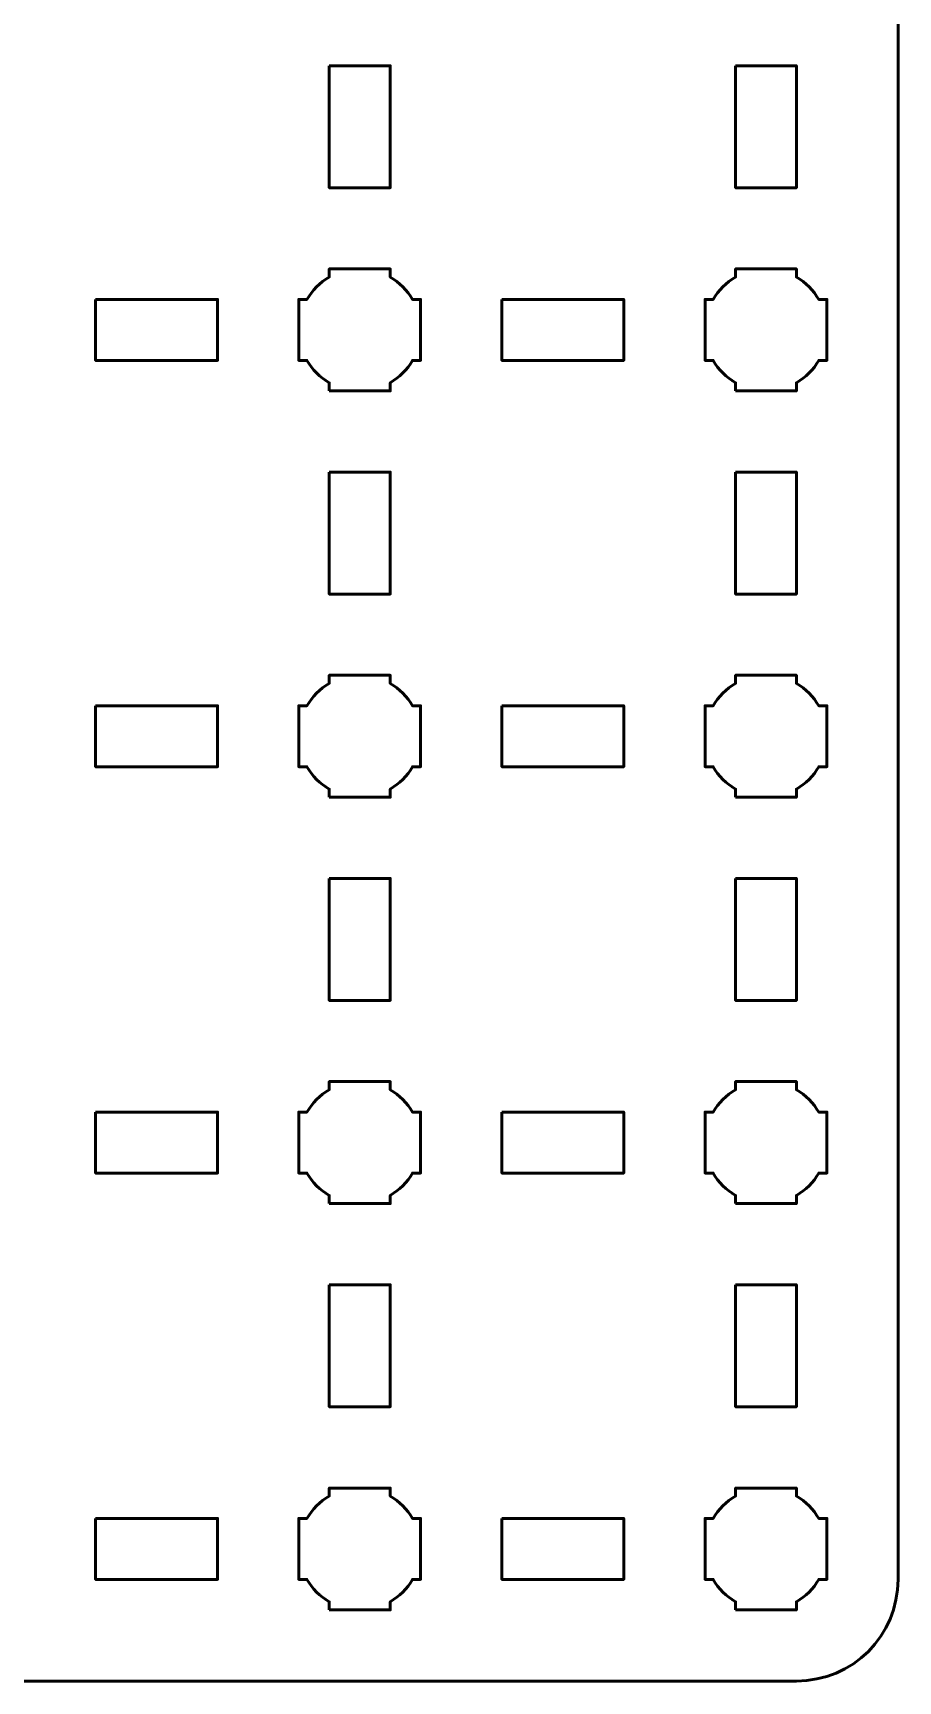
# Model space of a CAD drawing. Header units: centimetres. Extents: x -19.6 to 19.7, y -15.7 to 15.7.
# Drawn here: x 15.39 to 19.65, y -15.65 to -7.54 of the extents above; entities that cross this region are included whole.
import ezdxf

# ---------------------------------------------------------------- set-up
doc = ezdxf.new("R2010")
doc.units = ezdxf.units.CM
doc.header["$MEASUREMENT"] = 0
doc.layers.add('Layer 1', color=7, linetype='Continuous')

msp = doc.modelspace()

# ---------------------------------------------------------------- linework, layer by layer
at = {"layer": 'Layer 1', "lineweight": 53}
for points, knots in [([(-19.14991, 15.65004), (-19.14991, 15.65004), (19.15005, 15.65004), (19.15005, 15.65004), (19.15005, 15.65004), (19.42701, 15.65004), (19.65001, 15.42694), (19.65001, 15.14994), (19.65001, 15.14994), (19.65001, 15.14994), (19.65001, -15.14993), (19.65001, -15.14993), (19.65001, -15.14993), (19.65001, -15.42707), (19.42701, -15.65003), (19.15005, -15.65003), (19.15005, -15.65003), (19.15005, -15.65003), (-19.14991, -15.65003), (-19.14991, -15.65003), (-19.14991, -15.65003), (-19.42691, -15.65003), (-19.65, -15.42707), (-19.65, -15.14993), (-19.65, -15.14993), (-19.65, -15.14993), (-19.65, 15.14994), (-19.65, 15.14994), (-19.65, 15.14994), (-19.65, 15.42694), (-19.42691, 15.65004), (-19.14991, 15.65004)], [0, 0, 0, 0, 0.125, 0.125, 0.125, 0.125, 0.25, 0.25, 0.25, 0.25, 0.375, 0.375, 0.375, 0.375, 0.5, 0.5, 0.5, 0.5, 0.625, 0.625, 0.625, 0.625, 0.75, 0.75, 0.75, 0.75, 0.875, 0.875, 0.875, 0.875, 1, 1, 1, 1]), ([(16.85008, -7.70001), (16.85008, -7.70001), (17.15008, -7.70001), (17.15008, -7.70001), (17.15008, -7.70001), (17.15008, -7.70001), (17.15008, -8.30001), (17.15008, -8.30001), (17.15008, -8.30001), (17.15008, -8.30001), (16.85008, -8.30001), (16.85008, -8.30001), (16.85008, -8.30001), (16.85008, -8.30001), (16.85008, -7.70001), (16.85008, -7.70001)], [0, 0, 0, 0, 0.25, 0.25, 0.25, 0.25, 0.5, 0.5, 0.5, 0.5, 0.75, 0.75, 0.75, 0.75, 1, 1, 1, 1]), ([(18.85005, -7.70001), (18.85005, -7.70001), (19.15005, -7.70001), (19.15005, -7.70001), (19.15005, -7.70001), (19.15005, -7.70001), (19.15005, -8.30001), (19.15005, -8.30001), (19.15005, -8.30001), (19.15005, -8.30001), (18.85005, -8.30001), (18.85005, -8.30001), (18.85005, -8.30001), (18.85005, -8.30001), (18.85005, -7.70001), (18.85005, -7.70001)], [0, 0, 0, 0, 0.25, 0.25, 0.25, 0.25, 0.5, 0.5, 0.5, 0.5, 0.75, 0.75, 0.75, 0.75, 1, 1, 1, 1]), ([(16.84994, -9.29989), (16.84994, -9.29989), (16.84994, -9.25978), (16.84994, -9.25978), (16.84994, -9.25978), (16.80446, -9.23346), (16.76644, -9.19543), (16.74012, -9.14996), (16.74012, -9.14996), (16.74012, -9.14996), (16.70001, -9.14996), (16.70001, -9.14996), (16.70001, -9.14996), (16.70001, -9.14996), (16.70001, -8.99989), (16.70001, -8.99989), (16.70001, -8.99989), (16.70001, -8.99989), (16.70001, -8.84996), (16.70001, -8.84996), (16.70001, -8.84996), (16.70001, -8.84996), (16.74012, -8.84996), (16.74012, -8.84996), (16.74012, -8.84996), (16.76644, -8.80448), (16.80446, -8.76645), (16.84994, -8.74014), (16.84994, -8.74014), (16.84994, -8.74014), (16.84994, -8.69988), (16.84994, -8.69988), (16.84994, -8.69988), (16.84994, -8.69988), (17.00001, -8.69988), (17.00001, -8.69988), (17.00001, -8.69988), (17.00001, -8.69988), (17.14994, -8.69988), (17.14994, -8.69988), (17.14994, -8.69988), (17.14994, -8.69988), (17.14994, -8.74014), (17.14994, -8.74014), (17.14994, -8.74014), (17.19555, -8.76645), (17.23348, -8.80448), (17.25979, -8.84996), (17.25979, -8.84996), (17.25979, -8.84996), (17.30001, -8.84996), (17.30001, -8.84996), (17.30001, -8.84996), (17.30001, -8.84996), (17.30001, -8.99989), (17.30001, -8.99989), (17.30001, -8.99989), (17.30001, -8.99989), (17.30001, -9.14996), (17.30001, -9.14996), (17.30001, -9.14996), (17.30001, -9.14996), (17.25979, -9.14996), (17.25979, -9.14996), (17.25979, -9.14996), (17.23348, -9.19543), (17.19555, -9.23346), (17.14994, -9.25978), (17.14994, -9.25978), (17.14994, -9.25978), (17.14994, -9.29989), (17.14994, -9.29989), (17.14994, -9.29989), (17.14994, -9.29989), (17.00001, -9.29989), (17.00001, -9.29989), (17.00001, -9.29989), (17.00001, -9.29989), (16.84994, -9.29989), (16.84994, -9.29989)], [0, 0, 0, 0, 0.05, 0.05, 0.05, 0.05, 0.1, 0.1, 0.1, 0.1, 0.15, 0.15, 0.15, 0.15, 0.2, 0.2, 0.2, 0.2, 0.25, 0.25, 0.25, 0.25, 0.3, 0.3, 0.3, 0.3, 0.35, 0.35, 0.35, 0.35, 0.4, 0.4, 0.4, 0.4, 0.45, 0.45, 0.45, 0.45, 0.5, 0.5, 0.5, 0.5, 0.55, 0.55, 0.55, 0.55, 0.6, 0.6, 0.6, 0.6, 0.65, 0.65, 0.65, 0.65, 0.7, 0.7, 0.7, 0.7, 0.75, 0.75, 0.75, 0.75, 0.8, 0.8, 0.8, 0.8, 0.85, 0.85, 0.85, 0.85, 0.9, 0.9, 0.9, 0.9, 0.95, 0.95, 0.95, 0.95, 1, 1, 1, 1]), ([(18.84991, -9.29989), (18.84991, -9.29989), (18.84991, -9.25978), (18.84991, -9.25978), (18.84991, -9.25978), (18.80443, -9.23346), (18.76654, -9.19543), (18.74009, -9.14996), (18.74009, -9.14996), (18.74009, -9.14996), (18.69997, -9.14996), (18.69997, -9.14996), (18.69997, -9.14996), (18.69997, -9.14996), (18.69997, -8.99989), (18.69997, -8.99989), (18.69997, -8.99989), (18.69997, -8.99989), (18.69997, -8.84996), (18.69997, -8.84996), (18.69997, -8.84996), (18.69997, -8.84996), (18.74009, -8.84996), (18.74009, -8.84996), (18.74009, -8.84996), (18.76654, -8.80448), (18.80443, -8.76645), (18.84991, -8.74014), (18.84991, -8.74014), (18.84991, -8.74014), (18.84991, -8.69988), (18.84991, -8.69988), (18.84991, -8.69988), (18.84991, -8.69988), (18.99998, -8.69988), (18.99998, -8.69988), (18.99998, -8.69988), (18.99998, -8.69988), (19.14991, -8.69988), (19.14991, -8.69988), (19.14991, -8.69988), (19.14991, -8.69988), (19.14991, -8.74014), (19.14991, -8.74014), (19.14991, -8.74014), (19.19552, -8.76645), (19.23341, -8.80448), (19.25987, -8.84996), (19.25987, -8.84996), (19.25987, -8.84996), (19.29998, -8.84996), (19.29998, -8.84996), (19.29998, -8.84996), (19.29998, -8.84996), (19.29998, -8.99989), (19.29998, -8.99989), (19.29998, -8.99989), (19.29998, -8.99989), (19.29998, -9.14996), (19.29998, -9.14996), (19.29998, -9.14996), (19.29998, -9.14996), (19.25987, -9.14996), (19.25987, -9.14996), (19.25987, -9.14996), (19.23341, -9.19543), (19.19552, -9.23346), (19.14991, -9.25978), (19.14991, -9.25978), (19.14991, -9.25978), (19.14991, -9.29989), (19.14991, -9.29989), (19.14991, -9.29989), (19.14991, -9.29989), (18.99998, -9.29989), (18.99998, -9.29989), (18.99998, -9.29989), (18.99998, -9.29989), (18.84991, -9.29989), (18.84991, -9.29989)], [0, 0, 0, 0, 0.05, 0.05, 0.05, 0.05, 0.1, 0.1, 0.1, 0.1, 0.15, 0.15, 0.15, 0.15, 0.2, 0.2, 0.2, 0.2, 0.25, 0.25, 0.25, 0.25, 0.3, 0.3, 0.3, 0.3, 0.35, 0.35, 0.35, 0.35, 0.4, 0.4, 0.4, 0.4, 0.45, 0.45, 0.45, 0.45, 0.5, 0.5, 0.5, 0.5, 0.55, 0.55, 0.55, 0.55, 0.6, 0.6, 0.6, 0.6, 0.65, 0.65, 0.65, 0.65, 0.7, 0.7, 0.7, 0.7, 0.75, 0.75, 0.75, 0.75, 0.8, 0.8, 0.8, 0.8, 0.85, 0.85, 0.85, 0.85, 0.9, 0.9, 0.9, 0.9, 0.95, 0.95, 0.95, 0.95, 1, 1, 1, 1]), ([(15.69999, -8.84996), (15.69999, -8.84996), (16.29999, -8.84996), (16.29999, -8.84996), (16.29999, -8.84996), (16.29999, -8.84996), (16.29999, -9.14996), (16.29999, -9.14996), (16.29999, -9.14996), (16.29999, -9.14996), (15.69999, -9.14996), (15.69999, -9.14996), (15.69999, -9.14996), (15.69999, -9.14996), (15.69999, -8.84996), (15.69999, -8.84996)], [0, 0, 0, 0, 0.25, 0.25, 0.25, 0.25, 0.5, 0.5, 0.5, 0.5, 0.75, 0.75, 0.75, 0.75, 1, 1, 1, 1]), ([(17.70006, -8.84996), (17.70006, -8.84996), (18.30007, -8.84996), (18.30007, -8.84996), (18.30007, -8.84996), (18.30007, -8.84996), (18.30007, -9.14996), (18.30007, -9.14996), (18.30007, -9.14996), (18.30007, -9.14996), (17.70006, -9.14996), (17.70006, -9.14996), (17.70006, -9.14996), (17.70006, -9.14996), (17.70006, -8.84996), (17.70006, -8.84996)], [0, 0, 0, 0, 0.25, 0.25, 0.25, 0.25, 0.5, 0.5, 0.5, 0.5, 0.75, 0.75, 0.75, 0.75, 1, 1, 1, 1]), ([(16.85008, -9.70008), (16.85008, -9.70008), (17.15008, -9.70008), (17.15008, -9.70008), (17.15008, -9.70008), (17.15008, -9.70008), (17.15008, -10.30008), (17.15008, -10.30008), (17.15008, -10.30008), (17.15008, -10.30008), (16.85008, -10.30008), (16.85008, -10.30008), (16.85008, -10.30008), (16.85008, -10.30008), (16.85008, -9.70008), (16.85008, -9.70008)], [0, 0, 0, 0, 0.25, 0.25, 0.25, 0.25, 0.5, 0.5, 0.5, 0.5, 0.75, 0.75, 0.75, 0.75, 1, 1, 1, 1]), ([(18.85005, -9.70008), (18.85005, -9.70008), (19.15005, -9.70008), (19.15005, -9.70008), (19.15005, -9.70008), (19.15005, -9.70008), (19.15005, -10.30008), (19.15005, -10.30008), (19.15005, -10.30008), (19.15005, -10.30008), (18.85005, -10.30008), (18.85005, -10.30008), (18.85005, -10.30008), (18.85005, -10.30008), (18.85005, -9.70008), (18.85005, -9.70008)], [0, 0, 0, 0, 0.25, 0.25, 0.25, 0.25, 0.5, 0.5, 0.5, 0.5, 0.75, 0.75, 0.75, 0.75, 1, 1, 1, 1]), ([(16.84994, -11.29996), (16.84994, -11.29996), (16.84994, -11.25975), (16.84994, -11.25975), (16.84994, -11.25975), (16.80446, -11.23343), (16.76644, -11.19551), (16.74012, -11.14989), (16.74012, -11.14989), (16.74012, -11.14989), (16.70001, -11.14989), (16.70001, -11.14989), (16.70001, -11.14989), (16.70001, -11.14989), (16.70001, -10.99996), (16.70001, -10.99996), (16.70001, -10.99996), (16.70001, -10.99996), (16.70001, -10.84992), (16.70001, -10.84992), (16.70001, -10.84992), (16.70001, -10.84992), (16.74012, -10.84992), (16.74012, -10.84992), (16.74012, -10.84992), (16.76644, -10.80445), (16.80446, -10.76639), (16.84994, -10.74007), (16.84994, -10.74007), (16.84994, -10.74007), (16.84994, -10.69999), (16.84994, -10.69999), (16.84994, -10.69999), (16.84994, -10.69999), (17.00001, -10.69999), (17.00001, -10.69999), (17.00001, -10.69999), (17.00001, -10.69999), (17.14994, -10.69999), (17.14994, -10.69999), (17.14994, -10.69999), (17.14994, -10.69999), (17.14994, -10.74007), (17.14994, -10.74007), (17.14994, -10.74007), (17.19555, -10.76639), (17.23348, -10.80445), (17.25979, -10.84992), (17.25979, -10.84992), (17.25979, -10.84992), (17.30001, -10.84992), (17.30001, -10.84992), (17.30001, -10.84992), (17.30001, -10.84992), (17.30001, -10.99996), (17.30001, -10.99996), (17.30001, -10.99996), (17.30001, -10.99996), (17.30001, -11.14989), (17.30001, -11.14989), (17.30001, -11.14989), (17.30001, -11.14989), (17.25979, -11.14989), (17.25979, -11.14989), (17.25979, -11.14989), (17.23348, -11.19551), (17.19555, -11.23343), (17.14994, -11.25975), (17.14994, -11.25975), (17.14994, -11.25975), (17.14994, -11.29996), (17.14994, -11.29996), (17.14994, -11.29996), (17.14994, -11.29996), (17.00001, -11.29996), (17.00001, -11.29996), (17.00001, -11.29996), (17.00001, -11.29996), (16.84994, -11.29996), (16.84994, -11.29996)], [0, 0, 0, 0, 0.05, 0.05, 0.05, 0.05, 0.1, 0.1, 0.1, 0.1, 0.15, 0.15, 0.15, 0.15, 0.2, 0.2, 0.2, 0.2, 0.25, 0.25, 0.25, 0.25, 0.3, 0.3, 0.3, 0.3, 0.35, 0.35, 0.35, 0.35, 0.4, 0.4, 0.4, 0.4, 0.45, 0.45, 0.45, 0.45, 0.5, 0.5, 0.5, 0.5, 0.55, 0.55, 0.55, 0.55, 0.6, 0.6, 0.6, 0.6, 0.65, 0.65, 0.65, 0.65, 0.7, 0.7, 0.7, 0.7, 0.75, 0.75, 0.75, 0.75, 0.8, 0.8, 0.8, 0.8, 0.85, 0.85, 0.85, 0.85, 0.9, 0.9, 0.9, 0.9, 0.95, 0.95, 0.95, 0.95, 1, 1, 1, 1]), ([(18.84991, -11.29996), (18.84991, -11.29996), (18.84991, -11.25975), (18.84991, -11.25975), (18.84991, -11.25975), (18.80443, -11.23343), (18.76654, -11.19551), (18.74009, -11.14989), (18.74009, -11.14989), (18.74009, -11.14989), (18.69997, -11.14989), (18.69997, -11.14989), (18.69997, -11.14989), (18.69997, -11.14989), (18.69997, -10.99996), (18.69997, -10.99996), (18.69997, -10.99996), (18.69997, -10.99996), (18.69997, -10.84992), (18.69997, -10.84992), (18.69997, -10.84992), (18.69997, -10.84992), (18.74009, -10.84992), (18.74009, -10.84992), (18.74009, -10.84992), (18.76654, -10.80445), (18.80443, -10.76639), (18.84991, -10.74007), (18.84991, -10.74007), (18.84991, -10.74007), (18.84991, -10.69999), (18.84991, -10.69999), (18.84991, -10.69999), (18.84991, -10.69999), (18.99998, -10.69999), (18.99998, -10.69999), (18.99998, -10.69999), (18.99998, -10.69999), (19.14991, -10.69999), (19.14991, -10.69999), (19.14991, -10.69999), (19.14991, -10.69999), (19.14991, -10.74007), (19.14991, -10.74007), (19.14991, -10.74007), (19.19552, -10.76639), (19.23341, -10.80445), (19.25987, -10.84992), (19.25987, -10.84992), (19.25987, -10.84992), (19.29998, -10.84992), (19.29998, -10.84992), (19.29998, -10.84992), (19.29998, -10.84992), (19.29998, -10.99996), (19.29998, -10.99996), (19.29998, -10.99996), (19.29998, -10.99996), (19.29998, -11.14989), (19.29998, -11.14989), (19.29998, -11.14989), (19.29998, -11.14989), (19.25987, -11.14989), (19.25987, -11.14989), (19.25987, -11.14989), (19.23341, -11.19551), (19.19552, -11.23343), (19.14991, -11.25975), (19.14991, -11.25975), (19.14991, -11.25975), (19.14991, -11.29996), (19.14991, -11.29996), (19.14991, -11.29996), (19.14991, -11.29996), (18.99998, -11.29996), (18.99998, -11.29996), (18.99998, -11.29996), (18.99998, -11.29996), (18.84991, -11.29996), (18.84991, -11.29996)], [0, 0, 0, 0, 0.05, 0.05, 0.05, 0.05, 0.1, 0.1, 0.1, 0.1, 0.15, 0.15, 0.15, 0.15, 0.2, 0.2, 0.2, 0.2, 0.25, 0.25, 0.25, 0.25, 0.3, 0.3, 0.3, 0.3, 0.35, 0.35, 0.35, 0.35, 0.4, 0.4, 0.4, 0.4, 0.45, 0.45, 0.45, 0.45, 0.5, 0.5, 0.5, 0.5, 0.55, 0.55, 0.55, 0.55, 0.6, 0.6, 0.6, 0.6, 0.65, 0.65, 0.65, 0.65, 0.7, 0.7, 0.7, 0.7, 0.75, 0.75, 0.75, 0.75, 0.8, 0.8, 0.8, 0.8, 0.85, 0.85, 0.85, 0.85, 0.9, 0.9, 0.9, 0.9, 0.95, 0.95, 0.95, 0.95, 1, 1, 1, 1]), ([(15.69999, -10.85003), (15.69999, -10.85003), (16.29999, -10.85003), (16.29999, -10.85003), (16.29999, -10.85003), (16.29999, -10.85003), (16.29999, -11.15003), (16.29999, -11.15003), (16.29999, -11.15003), (16.29999, -11.15003), (15.69999, -11.15003), (15.69999, -11.15003), (15.69999, -11.15003), (15.69999, -11.15003), (15.69999, -10.85003), (15.69999, -10.85003)], [0, 0, 0, 0, 0.25, 0.25, 0.25, 0.25, 0.5, 0.5, 0.5, 0.5, 0.75, 0.75, 0.75, 0.75, 1, 1, 1, 1]), ([(17.70006, -10.85003), (17.70006, -10.85003), (18.30007, -10.85003), (18.30007, -10.85003), (18.30007, -10.85003), (18.30007, -10.85003), (18.30007, -11.15003), (18.30007, -11.15003), (18.30007, -11.15003), (18.30007, -11.15003), (17.70006, -11.15003), (17.70006, -11.15003), (17.70006, -11.15003), (17.70006, -11.15003), (17.70006, -10.85003), (17.70006, -10.85003)], [0, 0, 0, 0, 0.25, 0.25, 0.25, 0.25, 0.5, 0.5, 0.5, 0.5, 0.75, 0.75, 0.75, 0.75, 1, 1, 1, 1]), ([(16.85008, -11.70001), (16.85008, -11.70001), (17.15008, -11.70001), (17.15008, -11.70001), (17.15008, -11.70001), (17.15008, -11.70001), (17.15008, -12.30002), (17.15008, -12.30002), (17.15008, -12.30002), (17.15008, -12.30002), (16.85008, -12.30002), (16.85008, -12.30002), (16.85008, -12.30002), (16.85008, -12.30002), (16.85008, -11.70001), (16.85008, -11.70001)], [0, 0, 0, 0, 0.25, 0.25, 0.25, 0.25, 0.5, 0.5, 0.5, 0.5, 0.75, 0.75, 0.75, 0.75, 1, 1, 1, 1]), ([(18.85005, -11.70001), (18.85005, -11.70001), (19.15005, -11.70001), (19.15005, -11.70001), (19.15005, -11.70001), (19.15005, -11.70001), (19.15005, -12.30002), (19.15005, -12.30002), (19.15005, -12.30002), (19.15005, -12.30002), (18.85005, -12.30002), (18.85005, -12.30002), (18.85005, -12.30002), (18.85005, -12.30002), (18.85005, -11.70001), (18.85005, -11.70001)], [0, 0, 0, 0, 0.25, 0.25, 0.25, 0.25, 0.5, 0.5, 0.5, 0.5, 0.75, 0.75, 0.75, 0.75, 1, 1, 1, 1]), ([(16.84994, -13.29993), (16.84994, -13.29993), (16.84994, -13.25982), (16.84994, -13.25982), (16.84994, -13.25982), (16.80446, -13.2335), (16.76644, -13.19547), (16.74012, -13.15), (16.74012, -13.15), (16.74012, -13.15), (16.70001, -13.15), (16.70001, -13.15), (16.70001, -13.15), (16.70001, -13.15), (16.70001, -12.99993), (16.70001, -12.99993), (16.70001, -12.99993), (16.70001, -12.99993), (16.70001, -12.85), (16.70001, -12.85), (16.70001, -12.85), (16.70001, -12.85), (16.74012, -12.85), (16.74012, -12.85), (16.74012, -12.85), (16.76644, -12.80438), (16.80446, -12.7665), (16.84994, -12.74018), (16.84994, -12.74018), (16.84994, -12.74018), (16.84994, -12.69993), (16.84994, -12.69993), (16.84994, -12.69993), (16.84994, -12.69993), (17.00001, -12.69993), (17.00001, -12.69993), (17.00001, -12.69993), (17.00001, -12.69993), (17.14994, -12.69993), (17.14994, -12.69993), (17.14994, -12.69993), (17.14994, -12.69993), (17.14994, -12.74018), (17.14994, -12.74018), (17.14994, -12.74018), (17.19555, -12.7665), (17.23348, -12.80438), (17.25979, -12.85), (17.25979, -12.85), (17.25979, -12.85), (17.30001, -12.85), (17.30001, -12.85), (17.30001, -12.85), (17.30001, -12.85), (17.30001, -12.99993), (17.30001, -12.99993), (17.30001, -12.99993), (17.30001, -12.99993), (17.30001, -13.15), (17.30001, -13.15), (17.30001, -13.15), (17.30001, -13.15), (17.25979, -13.15), (17.25979, -13.15), (17.25979, -13.15), (17.23348, -13.19547), (17.19555, -13.2335), (17.14994, -13.25982), (17.14994, -13.25982), (17.14994, -13.25982), (17.14994, -13.29993), (17.14994, -13.29993), (17.14994, -13.29993), (17.14994, -13.29993), (17.00001, -13.29993), (17.00001, -13.29993), (17.00001, -13.29993), (17.00001, -13.29993), (16.84994, -13.29993), (16.84994, -13.29993)], [0, 0, 0, 0, 0.05, 0.05, 0.05, 0.05, 0.1, 0.1, 0.1, 0.1, 0.15, 0.15, 0.15, 0.15, 0.2, 0.2, 0.2, 0.2, 0.25, 0.25, 0.25, 0.25, 0.3, 0.3, 0.3, 0.3, 0.35, 0.35, 0.35, 0.35, 0.4, 0.4, 0.4, 0.4, 0.45, 0.45, 0.45, 0.45, 0.5, 0.5, 0.5, 0.5, 0.55, 0.55, 0.55, 0.55, 0.6, 0.6, 0.6, 0.6, 0.65, 0.65, 0.65, 0.65, 0.7, 0.7, 0.7, 0.7, 0.75, 0.75, 0.75, 0.75, 0.8, 0.8, 0.8, 0.8, 0.85, 0.85, 0.85, 0.85, 0.9, 0.9, 0.9, 0.9, 0.95, 0.95, 0.95, 0.95, 1, 1, 1, 1]), ([(18.84991, -13.29993), (18.84991, -13.29993), (18.84991, -13.25982), (18.84991, -13.25982), (18.84991, -13.25982), (18.80443, -13.2335), (18.76654, -13.19547), (18.74009, -13.15), (18.74009, -13.15), (18.74009, -13.15), (18.69997, -13.15), (18.69997, -13.15), (18.69997, -13.15), (18.69997, -13.15), (18.69997, -12.99993), (18.69997, -12.99993), (18.69997, -12.99993), (18.69997, -12.99993), (18.69997, -12.85), (18.69997, -12.85), (18.69997, -12.85), (18.69997, -12.85), (18.74009, -12.85), (18.74009, -12.85), (18.74009, -12.85), (18.76654, -12.80438), (18.80443, -12.7665), (18.84991, -12.74018), (18.84991, -12.74018), (18.84991, -12.74018), (18.84991, -12.69993), (18.84991, -12.69993), (18.84991, -12.69993), (18.84991, -12.69993), (18.99998, -12.69993), (18.99998, -12.69993), (18.99998, -12.69993), (18.99998, -12.69993), (19.14991, -12.69993), (19.14991, -12.69993), (19.14991, -12.69993), (19.14991, -12.69993), (19.14991, -12.74018), (19.14991, -12.74018), (19.14991, -12.74018), (19.19552, -12.7665), (19.23341, -12.80438), (19.25987, -12.85), (19.25987, -12.85), (19.25987, -12.85), (19.29998, -12.85), (19.29998, -12.85), (19.29998, -12.85), (19.29998, -12.85), (19.29998, -12.99993), (19.29998, -12.99993), (19.29998, -12.99993), (19.29998, -12.99993), (19.29998, -13.15), (19.29998, -13.15), (19.29998, -13.15), (19.29998, -13.15), (19.25987, -13.15), (19.25987, -13.15), (19.25987, -13.15), (19.23341, -13.19547), (19.19552, -13.2335), (19.14991, -13.25982), (19.14991, -13.25982), (19.14991, -13.25982), (19.14991, -13.29993), (19.14991, -13.29993), (19.14991, -13.29993), (19.14991, -13.29993), (18.99998, -13.29993), (18.99998, -13.29993), (18.99998, -13.29993), (18.99998, -13.29993), (18.84991, -13.29993), (18.84991, -13.29993)], [0, 0, 0, 0, 0.05, 0.05, 0.05, 0.05, 0.1, 0.1, 0.1, 0.1, 0.15, 0.15, 0.15, 0.15, 0.2, 0.2, 0.2, 0.2, 0.25, 0.25, 0.25, 0.25, 0.3, 0.3, 0.3, 0.3, 0.35, 0.35, 0.35, 0.35, 0.4, 0.4, 0.4, 0.4, 0.45, 0.45, 0.45, 0.45, 0.5, 0.5, 0.5, 0.5, 0.55, 0.55, 0.55, 0.55, 0.6, 0.6, 0.6, 0.6, 0.65, 0.65, 0.65, 0.65, 0.7, 0.7, 0.7, 0.7, 0.75, 0.75, 0.75, 0.75, 0.8, 0.8, 0.8, 0.8, 0.85, 0.85, 0.85, 0.85, 0.9, 0.9, 0.9, 0.9, 0.95, 0.95, 0.95, 0.95, 1, 1, 1, 1]), ([(15.69999, -12.85), (15.69999, -12.85), (16.29999, -12.85), (16.29999, -12.85), (16.29999, -12.85), (16.29999, -12.85), (16.29999, -13.15), (16.29999, -13.15), (16.29999, -13.15), (16.29999, -13.15), (15.69999, -13.15), (15.69999, -13.15), (15.69999, -13.15), (15.69999, -13.15), (15.69999, -12.85), (15.69999, -12.85)], [0, 0, 0, 0, 0.25, 0.25, 0.25, 0.25, 0.5, 0.5, 0.5, 0.5, 0.75, 0.75, 0.75, 0.75, 1, 1, 1, 1]), ([(17.70006, -12.85), (17.70006, -12.85), (18.30007, -12.85), (18.30007, -12.85), (18.30007, -12.85), (18.30007, -12.85), (18.30007, -13.15), (18.30007, -13.15), (18.30007, -13.15), (18.30007, -13.15), (17.70006, -13.15), (17.70006, -13.15), (17.70006, -13.15), (17.70006, -13.15), (17.70006, -12.85), (17.70006, -12.85)], [0, 0, 0, 0, 0.25, 0.25, 0.25, 0.25, 0.5, 0.5, 0.5, 0.5, 0.75, 0.75, 0.75, 0.75, 1, 1, 1, 1]), ([(16.85008, -13.69998), (16.85008, -13.69998), (17.15008, -13.69998), (17.15008, -13.69998), (17.15008, -13.69998), (17.15008, -13.69998), (17.15008, -14.29998), (17.15008, -14.29998), (17.15008, -14.29998), (17.15008, -14.29998), (16.85008, -14.29998), (16.85008, -14.29998), (16.85008, -14.29998), (16.85008, -14.29998), (16.85008, -13.69998), (16.85008, -13.69998)], [0, 0, 0, 0, 0.25, 0.25, 0.25, 0.25, 0.5, 0.5, 0.5, 0.5, 0.75, 0.75, 0.75, 0.75, 1, 1, 1, 1]), ([(18.85005, -13.69998), (18.85005, -13.69998), (19.15005, -13.69998), (19.15005, -13.69998), (19.15005, -13.69998), (19.15005, -13.69998), (19.15005, -14.29998), (19.15005, -14.29998), (19.15005, -14.29998), (19.15005, -14.29998), (18.85005, -14.29998), (18.85005, -14.29998), (18.85005, -14.29998), (18.85005, -14.29998), (18.85005, -13.69998), (18.85005, -13.69998)], [0, 0, 0, 0, 0.25, 0.25, 0.25, 0.25, 0.5, 0.5, 0.5, 0.5, 0.75, 0.75, 0.75, 0.75, 1, 1, 1, 1]), ([(16.84994, -15.3), (16.84994, -15.3), (16.84994, -15.25975), (16.84994, -15.25975), (16.84994, -15.25975), (16.80446, -15.23343), (16.76644, -15.19541), (16.74012, -15.14993), (16.74012, -15.14993), (16.74012, -15.14993), (16.70001, -15.14993), (16.70001, -15.14993), (16.70001, -15.14993), (16.70001, -15.14993), (16.70001, -15), (16.70001, -15), (16.70001, -15), (16.70001, -15), (16.70001, -14.84993), (16.70001, -14.84993), (16.70001, -14.84993), (16.70001, -14.84993), (16.74012, -14.84993), (16.74012, -14.84993), (16.74012, -14.84993), (16.76644, -14.80446), (16.80446, -14.76643), (16.84994, -14.74011), (16.84994, -14.74011), (16.84994, -14.74011), (16.84994, -14.7), (16.84994, -14.7), (16.84994, -14.7), (16.84994, -14.7), (17.00001, -14.7), (17.00001, -14.7), (17.00001, -14.7), (17.00001, -14.7), (17.14994, -14.7), (17.14994, -14.7), (17.14994, -14.7), (17.14994, -14.7), (17.14994, -14.74011), (17.14994, -14.74011), (17.14994, -14.74011), (17.19555, -14.76643), (17.23348, -14.80446), (17.25979, -14.84993), (17.25979, -14.84993), (17.25979, -14.84993), (17.30001, -14.84993), (17.30001, -14.84993), (17.30001, -14.84993), (17.30001, -14.84993), (17.30001, -15), (17.30001, -15), (17.30001, -15), (17.30001, -15), (17.30001, -15.14993), (17.30001, -15.14993), (17.30001, -15.14993), (17.30001, -15.14993), (17.25979, -15.14993), (17.25979, -15.14993), (17.25979, -15.14993), (17.23348, -15.19541), (17.19555, -15.23343), (17.14994, -15.25975), (17.14994, -15.25975), (17.14994, -15.25975), (17.14994, -15.3), (17.14994, -15.3), (17.14994, -15.3), (17.14994, -15.3), (17.00001, -15.3), (17.00001, -15.3), (17.00001, -15.3), (17.00001, -15.3), (16.84994, -15.3), (16.84994, -15.3)], [0, 0, 0, 0, 0.05, 0.05, 0.05, 0.05, 0.1, 0.1, 0.1, 0.1, 0.15, 0.15, 0.15, 0.15, 0.2, 0.2, 0.2, 0.2, 0.25, 0.25, 0.25, 0.25, 0.3, 0.3, 0.3, 0.3, 0.35, 0.35, 0.35, 0.35, 0.4, 0.4, 0.4, 0.4, 0.45, 0.45, 0.45, 0.45, 0.5, 0.5, 0.5, 0.5, 0.55, 0.55, 0.55, 0.55, 0.6, 0.6, 0.6, 0.6, 0.65, 0.65, 0.65, 0.65, 0.7, 0.7, 0.7, 0.7, 0.75, 0.75, 0.75, 0.75, 0.8, 0.8, 0.8, 0.8, 0.85, 0.85, 0.85, 0.85, 0.9, 0.9, 0.9, 0.9, 0.95, 0.95, 0.95, 0.95, 1, 1, 1, 1]), ([(18.84991, -15.3), (18.84991, -15.3), (18.84991, -15.25975), (18.84991, -15.25975), (18.84991, -15.25975), (18.80443, -15.23343), (18.76654, -15.19541), (18.74009, -15.14993), (18.74009, -15.14993), (18.74009, -15.14993), (18.69997, -15.14993), (18.69997, -15.14993), (18.69997, -15.14993), (18.69997, -15.14993), (18.69997, -15), (18.69997, -15), (18.69997, -15), (18.69997, -15), (18.69997, -14.84993), (18.69997, -14.84993), (18.69997, -14.84993), (18.69997, -14.84993), (18.74009, -14.84993), (18.74009, -14.84993), (18.74009, -14.84993), (18.76654, -14.80446), (18.80443, -14.76643), (18.84991, -14.74011), (18.84991, -14.74011), (18.84991, -14.74011), (18.84991, -14.7), (18.84991, -14.7), (18.84991, -14.7), (18.84991, -14.7), (18.99998, -14.7), (18.99998, -14.7), (18.99998, -14.7), (18.99998, -14.7), (19.14991, -14.7), (19.14991, -14.7), (19.14991, -14.7), (19.14991, -14.7), (19.14991, -14.74011), (19.14991, -14.74011), (19.14991, -14.74011), (19.19552, -14.76643), (19.23341, -14.80446), (19.25987, -14.84993), (19.25987, -14.84993), (19.25987, -14.84993), (19.29998, -14.84993), (19.29998, -14.84993), (19.29998, -14.84993), (19.29998, -14.84993), (19.29998, -15), (19.29998, -15), (19.29998, -15), (19.29998, -15), (19.29998, -15.14993), (19.29998, -15.14993), (19.29998, -15.14993), (19.29998, -15.14993), (19.25987, -15.14993), (19.25987, -15.14993), (19.25987, -15.14993), (19.23341, -15.19541), (19.19552, -15.23343), (19.14991, -15.25975), (19.14991, -15.25975), (19.14991, -15.25975), (19.14991, -15.3), (19.14991, -15.3), (19.14991, -15.3), (19.14991, -15.3), (18.99998, -15.3), (18.99998, -15.3), (18.99998, -15.3), (18.99998, -15.3), (18.84991, -15.3), (18.84991, -15.3)], [0, 0, 0, 0, 0.05, 0.05, 0.05, 0.05, 0.1, 0.1, 0.1, 0.1, 0.15, 0.15, 0.15, 0.15, 0.2, 0.2, 0.2, 0.2, 0.25, 0.25, 0.25, 0.25, 0.3, 0.3, 0.3, 0.3, 0.35, 0.35, 0.35, 0.35, 0.4, 0.4, 0.4, 0.4, 0.45, 0.45, 0.45, 0.45, 0.5, 0.5, 0.5, 0.5, 0.55, 0.55, 0.55, 0.55, 0.6, 0.6, 0.6, 0.6, 0.65, 0.65, 0.65, 0.65, 0.7, 0.7, 0.7, 0.7, 0.75, 0.75, 0.75, 0.75, 0.8, 0.8, 0.8, 0.8, 0.85, 0.85, 0.85, 0.85, 0.9, 0.9, 0.9, 0.9, 0.95, 0.95, 0.95, 0.95, 1, 1, 1, 1]), ([(15.69999, -14.84993), (15.69999, -14.84993), (16.29999, -14.84993), (16.29999, -14.84993), (16.29999, -14.84993), (16.29999, -14.84993), (16.29999, -15.14993), (16.29999, -15.14993), (16.29999, -15.14993), (16.29999, -15.14993), (15.69999, -15.14993), (15.69999, -15.14993), (15.69999, -15.14993), (15.69999, -15.14993), (15.69999, -14.84993), (15.69999, -14.84993)], [0, 0, 0, 0, 0.25, 0.25, 0.25, 0.25, 0.5, 0.5, 0.5, 0.5, 0.75, 0.75, 0.75, 0.75, 1, 1, 1, 1]), ([(17.70006, -14.84993), (17.70006, -14.84993), (18.30007, -14.84993), (18.30007, -14.84993), (18.30007, -14.84993), (18.30007, -14.84993), (18.30007, -15.14993), (18.30007, -15.14993), (18.30007, -15.14993), (18.30007, -15.14993), (17.70006, -15.14993), (17.70006, -15.14993), (17.70006, -15.14993), (17.70006, -15.14993), (17.70006, -14.84993), (17.70006, -14.84993)], [0, 0, 0, 0, 0.25, 0.25, 0.25, 0.25, 0.5, 0.5, 0.5, 0.5, 0.75, 0.75, 0.75, 0.75, 1, 1, 1, 1])]:
    msp.add_open_spline(points, degree=3, knots=knots, dxfattribs=at)

doc.saveas('drawing.dxf')
